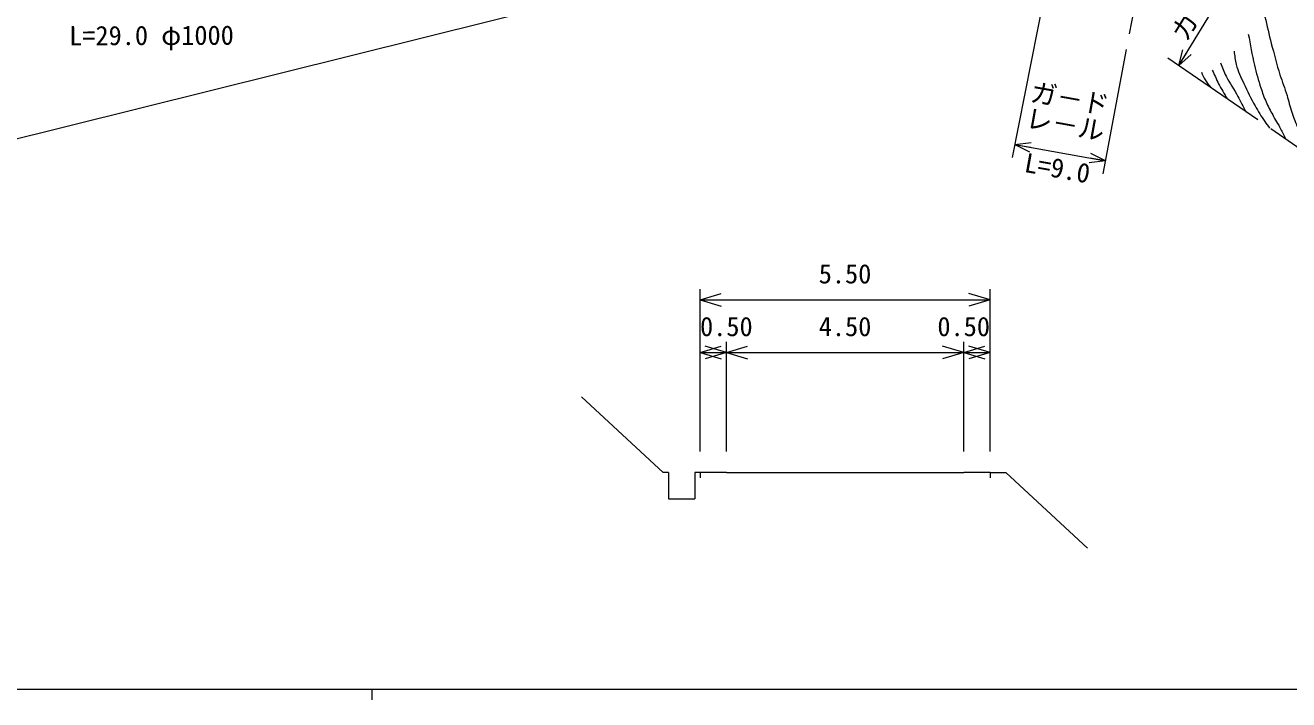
# Model space of a CAD drawing. Units: millimetres, scale not verified. Extents: x 40000 to 680000, y 20000 to 380000.
# Drawn here: x 235137 to 354915, y 204000 to 267979 of the extents above; entities that cross this region are included whole.
import ezdxf
from ezdxf.enums import TextEntityAlignment as Align

# ---------------------------------------------------------------- set-up
doc = ezdxf.new("R2010")
doc.units = ezdxf.units.MM
doc.header["$LTSCALE"] = 1000
doc.linetypes.add('CHAIN', pattern=[18.5, 12, -1.5, 3.5, -1.5])
for name, color, linetype, lineweight in [('M-BGD', 7, 'Continuous', 13), ('M-BMK', 2, 'CHAIN', 13), ('M-STR-HTXT', 7, 'Continuous', 13), ('M-TTL-BAND', 7, 'Continuous', 13)]:
    doc.layers.add(name, color=color, linetype=linetype, lineweight=lineweight)
doc.styles.add('ＭＳ ゴシック', font='')
doc.styles.get('ＭＳ ゴシック').set_extended_font_data('MS Gothic')

msp = doc.modelspace()

# ---------------------------------------------------------------- linework, layer by layer
at = {"layer": 'M-BGD'}
for p, q in [((295603, 225558), (287857, 232743)), ((296103, 225558), (295603, 225558)), ((296103, 225558), (296103, 223058)), ((299103, 225558), (298603, 225558)), ((298603, 225558), (298603, 223058)), ((301603, 225558), (299103, 225558)), ((299103, 225558), (299103, 225058)), ((301603, 225558), (324103, 225558)), ((326603, 225558), (324103, 225558)), ((326603, 225558), (326603, 225058)), ((326603, 225558), (328103, 225558)), ((335850, 218372), (328103, 225558)), ((296103, 223058), (298603, 223058))]:
    msp.add_line(p, q, dxfattribs=at)
for points, knots in [([(352658, 268768), (352860, 267932), (353047, 267094), (353262, 266262), (353520, 265263), (353780, 264263), (354084, 263278), (354288, 262621), (354550, 261983), (354754, 261327), (354916, 260802), (355019, 260260), (355194, 259739), (355370, 259212), (355590, 258701), (355806, 258190), (355982, 257772), (356176, 257363), (356363, 256951), (356576, 256479), (356792, 256008), (357007, 255537)], [0, 0, 0, 0, 1, 1, 1, 2, 2, 2, 3, 3, 3, 4, 4, 4, 5, 5, 5, 6, 6, 6, 7, 7, 7, 7]), ([(351081, 267139), (351275, 266158), (351431, 265167), (351664, 264194), (351837, 263470), (352039, 262752), (352269, 262045), (352417, 261592), (352576, 261142), (352767, 260706), (352951, 260285), (353173, 259880), (353392, 259475), (353631, 259031), (353908, 258608), (354144, 258162), (354315, 257839), (354463, 257506), (354623, 257178)], [0, 0, 0, 0, 1, 1, 1, 2, 2, 2, 3, 3, 3, 4, 4, 4, 5, 5, 5, 6, 6, 6, 6]), ([(349732, 265511), (349800, 265091), (349822, 264660), (349936, 264249), (350107, 263631), (350386, 263048), (350650, 262464), (350979, 261734), (351343, 261020), (351734, 260321), (352015, 259820), (352318, 259331), (352639, 258855), (352785, 258638), (352949, 258434), (353103, 258223)], [0, 0, 0, 0, 1, 1, 1, 2, 2, 2, 3, 3, 3, 4, 4, 4, 5, 5, 5, 5]), ([(346633, 263522), (346752, 263280), (346853, 263028), (346990, 262795), (347136, 262549), (347318, 262326), (347483, 262092)], [0, 0, 0, 0, 1, 1, 1, 2, 2, 2, 2]), ([(347666, 263713), (347866, 263288), (348050, 262856), (348265, 262438), (348519, 261947), (348808, 261475), (349079, 260993)], [0, 0, 0, 0, 1, 1, 1, 2, 2, 2, 2]), ([(348431, 264402), (348614, 263985), (348773, 263558), (348979, 263152), (349316, 262490), (349745, 261879), (350102, 261227), (350361, 260751), (350595, 260262), (350842, 259780)], [0, 0, 0, 0, 1, 1, 1, 2, 2, 2, 3, 3, 3, 3])]:
    msp.add_open_spline(points, degree=3, knots=knots, dxfattribs=at)
at = {"layer": 'M-BMK'}
for p, q in [((337326, 253892), (346466, 302486)), ((367224, 248506), (343465, 264857))]:
    msp.add_line(p, q, dxfattribs=at)
at = {"layer": 'M-STR-HTXT'}
for p, q in [((334627, 285594), (328705, 255438)), ((344495, 264148), (354645, 280801)), ((160607, 238921), (286221, 270123)), ((344495, 264148), (344891, 265663)), ((344495, 264148), (345276, 265429)), ((344495, 264148), (345660, 265195)), ((328946, 256665), (330502, 256843)), ((328946, 256665), (337557, 255120)), ((328946, 256665), (330422, 256400)), ((328946, 256665), (330343, 255957)), ((337557, 255120), (336080, 255385)), ((337557, 255120), (336160, 255828)), ((337557, 255120), (336001, 254942)), ((299103, 227558), (299103, 242939)), ((299103, 241939), (301103, 242539)), ((326603, 241939), (324603, 242539)), ((326603, 227558), (326603, 242939)), ((299103, 241939), (301103, 241339)), ((299103, 241939), (326603, 241939)), ((326603, 241939), (324603, 241339)), ((299103, 236939), (301103, 237539)), ((301603, 236939), (299603, 237539)), ((301603, 227558), (301603, 237939)), ((301603, 236939), (303603, 237539)), ((324103, 236939), (322103, 237539)), ((324103, 227558), (324103, 237939)), ((324103, 236939), (326103, 237539)), ((326603, 236939), (324603, 237539)), ((299103, 236939), (301103, 236339)), ((299103, 236939), (301603, 236939)), ((301603, 236939), (299603, 236339)), ((301603, 236939), (324103, 236939)), ((301603, 236939), (303603, 236339)), ((324103, 236939), (322103, 236339)), ((324103, 236939), (326603, 236939)), ((324103, 236939), (326103, 236339)), ((326603, 236939), (324603, 236339))]:
    msp.add_line(p, q, dxfattribs=at)
at = {"layer": 'M-TTL-BAND'}
for p, q in [((40000, 205000), (579000, 205000)), ((268000, 205000), (268000, 204000))]:
    msp.add_line(p, q, dxfattribs=at)

# ---------------------------------------------------------------- texts
at = {"layer": 'M-STR-HTXT', "style": 'ＭＳ ゴシック'}
for s, rotation, p in [('ガ－ドレ－ル', 58.638, (349570, 272474)), ('L=29.0 φ1000', 0.216, (247108, 265553)), ('ガ－ド', 349.836, (333913, 259584)), ('レ－ル', 349.832, (333472, 257123)), ('L=9.0', 349.832, (332731, 252989))]:
    msp.add_text(s, height=1833, rotation=rotation, dxfattribs=at).set_placement(p, align=Align.BOTTOM_CENTER)
for s, p in [('5.50', (312853, 242939)), ('0.50', (301603, 237939)), ('4.50', (312853, 237939)), ('0.50', (324103, 237939))]:
    msp.add_text(s, height=1833, dxfattribs=at).set_placement(p, align=Align.BOTTOM_CENTER)

doc.saveas('drawing.dxf')
